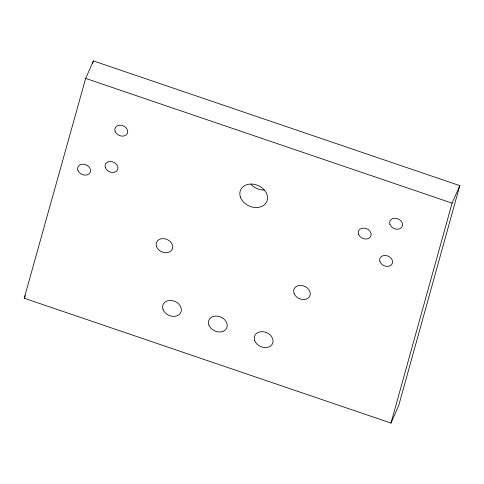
<?xml version="1.0" encoding="UTF-8"?>
<svg xmlns="http://www.w3.org/2000/svg" width="484" height="484" viewBox="0 0 484 484"><rect width="100%" height="100%" fill="white"/><g stroke="black" fill="none" stroke-linecap="round" stroke-linejoin="round"><path stroke-width="0.73" d="M390.987 423.076L452.086 203.141L459.8 185.644L93.376 60.923L85.662 78.42L24.2 298.229L390.987 423.076L398.701 405.58L459.8 185.644M92.559 63.84L93.376 60.923M24.2 298.229L25.386 295.543M85.662 78.42L452.086 203.141M264.179 190.055A14.332 11.186 23.8 0 1 251.021 184.368M240.451 197.212A14.332 11.186 23.8 0 0 263.901 205.192A14.332 11.186 23.8 0 0 256.714 184.979A14.332 11.186 23.8 0 0 240.451 197.212M77.894 170.314A6.691 5.221 23.8 0 0 88.838 174.04A6.691 5.221 23.8 0 0 85.48 164.608A6.691 5.221 23.8 0 0 77.894 170.314M254.717 340.585A9.71 7.581 23.8 0 0 270.598 345.987A9.71 7.581 23.8 0 0 265.734 332.296A9.71 7.581 23.8 0 0 254.717 340.585M208.87 324.976A9.71 7.581 23.8 0 0 224.751 330.384A9.71 7.581 23.8 0 0 219.887 316.693A9.71 7.581 23.8 0 0 208.87 324.976M163.023 309.373A9.71 7.581 23.8 0 0 178.905 314.781A9.71 7.581 23.8 0 0 174.034 301.084A9.71 7.581 23.8 0 0 163.023 309.373M156.489 246.507A8.603 6.715 23.8 0 0 170.556 251.299A8.603 6.715 23.8 0 0 166.242 239.169A8.603 6.715 23.8 0 0 156.489 246.507M294.03 293.322A8.603 6.715 23.8 0 0 308.102 298.114A8.603 6.715 23.8 0 0 303.789 285.983A8.603 6.715 23.8 0 0 294.03 293.322M105.324 167.645A6.691 5.221 23.8 0 0 116.269 171.372A6.691 5.221 23.8 0 0 112.917 161.94A6.691 5.221 23.8 0 0 105.324 167.645M115.089 131.321A6.691 5.221 23.8 0 0 126.028 135.048A6.691 5.221 23.8 0 0 122.676 125.616A6.691 5.221 23.8 0 0 115.089 131.321M389.935 224.401A6.691 5.221 23.8 0 0 400.879 228.127A6.691 5.221 23.8 0 0 397.527 218.689A6.691 5.221 23.8 0 0 389.935 224.401M358.523 234.244A6.691 5.221 23.8 0 0 369.461 237.965A6.691 5.221 23.8 0 0 366.11 228.533A6.691 5.221 23.8 0 0 358.523 234.244M379.934 261.59A6.691 5.221 23.8 0 0 390.878 265.317A6.691 5.221 23.8 0 0 387.521 255.879A6.691 5.221 23.8 0 0 379.934 261.59"/></g></svg>
